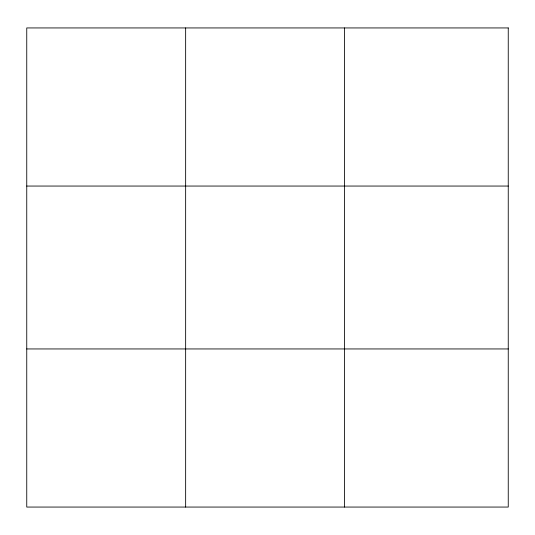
<?xml version="1.0" encoding="UTF-8"?>
<svg xmlns="http://www.w3.org/2000/svg" width="535" height="535" viewBox="0 0 535 535"><rect width="100%" height="100%" fill="white"/><g stroke="black" fill="none" stroke-linecap="round" stroke-linejoin="round"><path stroke-width="0.8" d="M185.645 27.94L185.645 507.06M344.54 27.94L344.54 507.06M26.75 186.053L508.25 186.053M26.75 348.947L508.25 348.947M508.25 27.94L508.25 507.06L26.75 507.06L26.75 27.94L508.25 27.94"/></g></svg>
